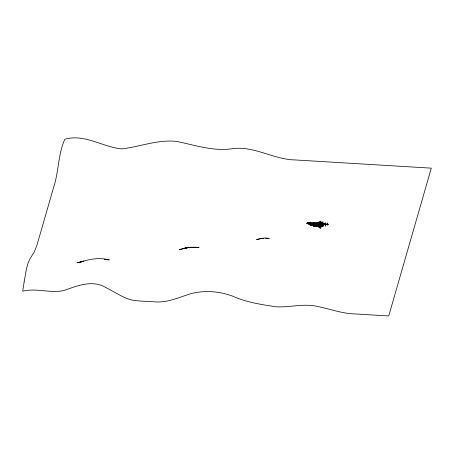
<?xml version="1.0" encoding="UTF-8"?>
<svg xmlns="http://www.w3.org/2000/svg" width="454" height="454" viewBox="0 0 454 454"><rect width="100%" height="100%" fill="white"/><g stroke="black" fill="none" stroke-linecap="round" stroke-linejoin="round"><path stroke-width="0.68" d="M313.788 225.91L313.362 225.74A4.824 3.036 -5.4 0 0 311.279 225.139L310.536 224.792M327.328 224.253L327.425 225.139L327.482 223.022M327.447 224.191C326.84 224.844 327.992 223.533 327.459 223.113M325.739 224.384L325.961 223.833L325.734 224.696M325.24 223.794C319.474 221.41 293.176 222.432 316.551 225.207C318.901 225.661 324.837 225.053 325.302 224.055M327.402 224.191L328.497 224.27L325.722 224.446C325.603 221.648 325.007 222.715 325.734 223.754M318.594 226.069A28.352 17.842 -5.4 0 0 319.996 226.03A4.177 2.628 -5.4 0 1 321.727 226.183L322.283 225.916A0.914 0.573 -5.4 0 0 323.719 225.559L323.606 225.524A0.897 0.562 -5.4 0 0 323.01 224.991A0.914 0.573 -5.4 0 1 323.719 225.559L322.323 226.33A2.996 1.884 -5.4 0 1 321.824 226.296L321.71 226.285A7.979 5.022 -5.4 0 0 320.019 226.16A52.482 33.029 -5.4 0 1 318.282 226.126C324.587 231.739 315.763 224.974 318.016 226.064A18.234 11.475 -5.4 0 1 313.941 225.973L313.703 225.803A0.624 0.392 -5.4 0 1 313.254 225.547A1.504 0.948 -5.4 0 0 312.131 224.923L312.244 224.906A1.476 0.931 -5.4 0 1 313.345 225.513A0.613 0.386 -5.4 0 0 313.686 225.746L314.316 225.91A28.352 17.842 -5.4 0 0 318.123 226.075M318.282 226.523L319.661 226.308M319.417 227.142L319.026 227.216L319.4 227.204M310.105 224.792L310.967 224.912M325.728 224.69L325.319 226.086L325.711 224.321M325.314 225.939L325.524 224.31M318.055 223.152L317.76 222.687L317.987 223.186L317.828 222.67L318.106 223.113L321.052 221.189L316.773 223.062A0.602 0.306 -2 0 1 317.386 222.92A0.783 0.482 -5 0 1 317.845 222.982M318.078 223.113L317.709 222.749L316.654 223.084L316.796 223.601M319.111 222.449L318.986 222.176M310.088 224.724L308.862 224.668L312.641 224.866A1.731 1.09 -5.4 0 0 313.084 224.798M313.969 225.78L313.873 225.757A2.928 1.844 -5.4 0 0 312.772 225.451L310.729 224.838A2.196 1.731 25.8 0 0 310.513 224.792L310.405 224.696A6.265 3.944 -5.4 0 0 312.448 224.509M319.003 226.597L321.143 227.539L319.037 226.455M319.139 226.353L319.185 226.501M322.675 225.019L322.811 223.294L322.834 224.548M325.603 224.032L325.58 224.372M318.799 225.871A52.482 33.029 -5.4 0 1 320.064 226.007A7.979 5.022 -5.4 0 0 321.767 226.086L321.846 225.774M322.249 224.957L321.795 225.099A2.037 1.283 -5.4 0 0 321.137 224.985L320.972 224.974M322.55 225.428L322.085 225.666A1.969 1.237 -5.4 0 0 321.301 225.513L319.843 225.456M313.822 225.831L313.72 225.786A1.595 1.004 -5.4 0 0 313.481 225.394A1.334 0.84 -5.4 0 1 313.822 225.831A1.43 0.902 -5.4 0 1 313.334 225.74L312.846 225.411A2.469 1.555 -5.4 0 0 313.209 225.411M316.001 225.944L313.793 225.91M316.046 226.075L316.296 225.808M316.268 226.064L316.551 225.922A27.297 20.595 16.1 0 1 317.948 226.018L317.982 225.927M318.725 226.211L321.103 226.387A3.882 3.326 21.8 0 0 321.631 226.41L321.835 226.415A1.674 0.465 6.6 0 1 322.334 226.444L322.777 226.342L322.482 226.194A0.97 0.613 -5.4 0 1 321.943 226.16L321.829 226.12A2.667 1.68 -5.4 0 0 320.03 225.916A18.234 11.475 -5.4 0 1 318.509 226.052L318.492 226.064M325.705 223.845L325.637 224.145L327.43 224.038M309.917 222.619L309.77 224.333M318.708 222.556L318.277 224.055L318.458 225.303M321.387 223.033L321.165 225.241M325.212 224.554L325.2 223.879L318.481 223.164L306.904 223.198L308.079 223.697M318.963 222.131L319.134 222.443M317.993 225.161A7.372 4.636 -5.4 0 1 315.082 224.991L314.395 225.246A0.823 0.516 -5.4 0 0 313.913 225.014L313.827 224.98M317.925 226.024L318.566 226.024M314.838 224.872L314.395 225.246M318.072 225.723L317.982 226.081M318.294 226.563L318.566 226.245M317.664 226.086L317.931 226.081M322.295 225.184L321.88 225.252A1.986 1.249 -5.4 0 0 321.608 225.184M321.574 223.357L322.192 222.903M315.978 225.961L314.474 225.944A1.589 0.999 -5.4 0 0 314.741 225.95L315.626 226.013A41.223 0.653 3.6 0 1 317.403 226.12L318.175 226.171M322.312 225.428L322.005 225.462A1.958 1.231 -5.4 0 0 321.795 225.405M322.198 224.946L321.88 225.252M313.924 225.848L313.788 225.763A17.326 10.902 -5.4 0 0 320.325 225.655A2.491 1.566 -5.4 0 1 322.192 225.882L322.283 225.916A2.542 1.6 -5.4 0 0 320.376 225.689A17.678 11.123 -5.4 0 1 313.703 225.803L313.198 225.644A7.678 5.794 16.1 0 0 314.991 226.16M313.345 225.513L313.254 225.547A2.469 1.555 -5.4 0 0 312.829 225.468L313.22 225.683A4.546 2.86 -5.4 0 1 313.776 225.746L313.254 225.547A1.515 0.953 -5.4 0 0 313.112 225.405A2.928 1.844 -5.4 0 1 312.783 225.422L311.279 225.139M314.072 225.99L314.741 225.956M312.119 224.804L312.165 224.798A1.504 0.948 -5.4 0 0 312.971 224.685M187.292 247.827L179.472 249.638C185.777 247.543 192.468 246.613 199.079 247.555L189.755 247.566M83.882 261.101L79.342 262.372C88.99 259.206 99.392 257.129 109.397 259.949L104.329 259.444M322.612 226.171L323.015 225.542M187.451 247.612L182.883 248.644M260.46 238.804L256.544 239.638L259.955 238.634L264.557 238.004L269.262 238.435L265.726 238.151M322.317 226.325L321.642 226.41M323.169 221.881L318.135 222.88M322.805 224.736L324.139 224.531L324.054 224.821L324.139 223.544L324.224 224.242M312.187 224.838L313.186 225.672M80.466 262.054L77.004 262.543L81.618 262.037M188.603 247.606L185.136 248.066L187.116 247.85M325.149 224.321L318.288 224.747L307.931 223.657L308.073 222.948L309.969 222.84M322.533 226.262L322.89 226.251M313.941 225.973L314.741 226.064M261.771 238.594L263.751 238.373M321.233 226.302L320.864 226.319M322.476 226.461L321.614 226.506A3.882 2.435 12.2 0 1 321.074 226.484L320.717 226.438M321.591 226.421L320.836 226.438M321.835 225.519L321.733 225.524A43.907 27.632 -5.4 0 1 314.389 225.309A3.728 2.349 -5.4 0 1 312.914 224.94M313.907 225.661L313.799 225.666A4.546 2.86 -5.4 0 1 313.226 225.655M322.919 225.241L323.594 225.207A2.174 1.368 -5.4 0 0 323.015 224.872M321.767 226.081L321.886 226.081A2.996 1.884 -5.4 0 1 322.136 226.092M325.166 224.038L318.277 224.055L306.904 223.209L308.141 223.487M320.53 225.031L321.568 225.048A2.378 1.498 -5.4 0 0 322.147 225.008M322.873 223.748L325.7 224.021M322.283 225.445L323.606 225.524M313.827 225.502L310.752 224.917M324.201 223.169L317.976 222.823M315.184 225.984L315.626 226.013A52.482 33.029 -5.4 0 0 317.84 226.115L318.038 226.166M324.201 223.782L325.285 223.85M315.388 226.206L315.343 226.2A1.351 1.016 16.1 0 0 315.956 226.03A0.931 0.704 16.1 0 1 316.256 225.933A1.328 1.004 16.1 0 1 316.551 225.922M314.02 225.814L313.056 225.542A6.265 3.944 -5.4 0 0 310.388 224.764L310.496 224.866M319.599 226.291L320.093 226.359L320.059 226.007M318.333 225.922L319.974 226.183L320.325 225.655M313.788 225.763L313.686 225.746A1.861 1.169 -5.4 0 1 313.056 225.542M318.373 225.876L319.803 226.132M321.472 223.391L322.419 223.567M320.745 226.33L320.218 226.234M322.539 224.929L323.594 225.207A2.174 1.368 -5.4 0 1 322.295 225.53A47.63 29.975 -5.4 0 1 314.253 225.292A4.103 2.582 -5.4 0 1 312.454 224.798L311.949 224.503L312.29 224.599M314.134 225.865A0.868 0.545 -5.4 0 0 314.316 225.91A0.874 0.55 -5.4 0 1 314.043 225.871L314.259 225.854M322.709 225.848L322.976 226.052L322.357 226.245A1.555 0.976 -5.4 0 1 321.846 226.211L321.721 226.415M313.459 225.774L313.504 225.797A0.596 0.375 -5.4 0 0 313.941 225.973M317.397 225.82L318.214 226.461L318.759 226.33M313.913 225.797L313.288 225.536L313.51 225.757M312.131 224.923L312.431 225.235M312.466 225.133L312.278 224.781A1.476 0.931 -5.4 0 0 313.067 224.673M312.749 225.048L312.641 224.866A1.731 1.09 -5.4 0 1 313.686 225.666L313.697 225.82M313.686 224.974L313.918 222.358L314.009 222.732M316.551 225.207L316.37 223.93L316.807 222.403L316.903 222.812M310.53 224.736L310.53 224.753A2.196 1.555 7.6 0 1 310.74 224.736M316.835 223.045A0.602 0.448 -7.3 0 0 317.272 223.317A0.783 0.505 -5.8 0 0 317.749 223.306M313.697 225.74A1.674 1.056 -5.4 0 0 312.681 224.968A1.674 1.056 -5.4 0 0 312.971 224.929M322.788 226.291A3.944 2.979 16.1 0 1 320.728 226.387A27.297 20.595 16.1 0 0 318.64 226.092M316.512 226.069A20.453 3.03 5.1 0 1 317.908 226.16M315.825 225.332A7.236 4.557 -5.4 0 1 314.951 225.195L314.701 225.065A0.794 0.499 -5.4 0 0 314.548 224.946M318.572 224.946A7.582 4.773 -5.4 0 1 315.967 224.957M318.464 225.49A7.253 4.568 -5.4 0 1 314.656 225.388M312.67 224.98A4.824 3.036 -5.4 0 1 311.291 225.088M24.13 281.923L22.7 291.196C36.643 287.654 50.803 293.806 64.582 290.339C77.833 285.492 93.008 279.533 106.31 287.813C114.442 291.831 121.978 297.194 130.752 299.793C138.47 301.439 146.426 301.127 154.258 301.814C167.129 303.09 178.865 297.415 190.793 293.687C204.669 290.072 219.645 291.213 233.004 296.292C246.567 302.404 261.391 304.543 275.958 306.791C289.958 307.625 303.987 303.124 317.896 306.535C330.552 309.078 342.849 313.833 355.902 313.981L388.732 315.961L431.3 168.156L295.304 159.95C274.074 159.666 255.057 146.16 233.611 148.526C214.072 151.784 195.816 145.325 176.992 141.489C158.185 139.168 140.178 146.801 121.74 148.878C102.57 147.147 84.779 133.572 64.871 139.202C58.18 153.673 58.901 170.216 54.23 185.306L36.842 245.523L34.033 252.424L30.009 258.649L28.103 262.911L26.389 269.165L24.13 281.923M308.135 222.954L306.91 223.198L308.198 223.283L308.135 222.954"/></g></svg>
